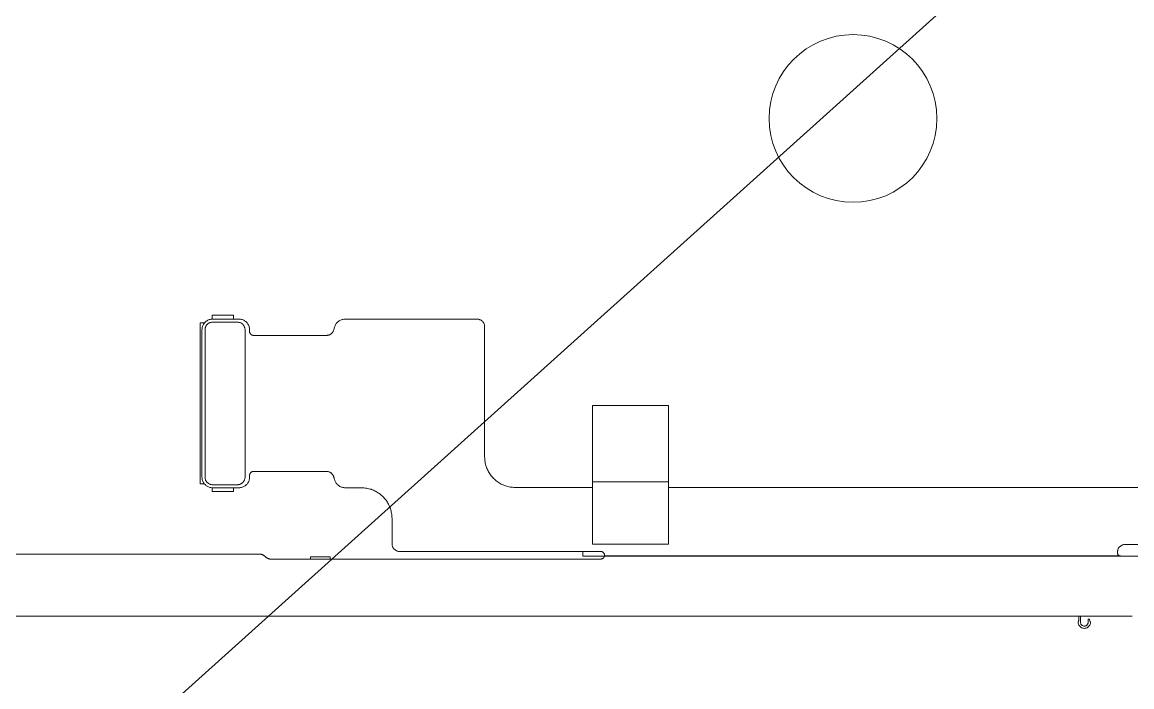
# Model space of a CAD drawing. Header units: millimetres. Extents: x 1863 to 2194, y 977 to 1295.
# Drawn here: x 2083.6 to 2156.4, y 1162.8 to 1206.4 of the extents above; entities that cross this region are included whole.
import ezdxf

# ---------------------------------------------------------------- set-up
doc = ezdxf.new("R2010")
doc.units = ezdxf.units.MM
doc.layers.add('05 Tray 實際版框', color=220, linetype='Continuous', lineweight=25)
doc.layers.add('2', color=7, linetype='Continuous', true_color=0xffffff)
doc.layers.add('BMLJ', color=4, linetype='Continuous')

msp = doc.modelspace()

# ---------------------------------------------------------------- linework, layer by layer
at = {"layer": '05 Tray 實際版框', "color": 2, "lineweight": 0, "ltscale": 0.2}
msp.add_circle((2138.083, 1200.057), 5.5, dxfattribs=at)
at = {"layer": '2', "color": 35, "linetype": 'Continuous', "lineweight": 18}
for p, q in [((2097.459, 1187.142), (2096.059, 1187.142)), ((2096.059, 1187.142), (2096.059, 1186.892)), ((2096.059, 1186.892), (2096.084, 1186.892)), ((2097.459, 1186.892), (2097.459, 1187.142)), ((2095.269, 1176.089), (2095.269, 1186.648)), ((2095.269, 1186.648), (2095.555, 1186.648)), ((2120.986, 1181.217), (2120.986, 1176.218)), ((2125.99, 1181.217), (2120.986, 1181.217)), ((2125.99, 1176.218), (2125.99, 1181.217)), ((2095.536, 1176.089), (2095.269, 1176.089)), ((2125.99, 1176.218), (2120.986, 1176.218)), ((2096.059, 1175.573), (2096.059, 1175.823)), ((2097.459, 1175.573), (2096.059, 1175.573)), ((2097.459, 1175.822), (2097.459, 1175.573)), ((2120.368, 1171.643), (2120.368, 1171.343)), ((2102.505, 1171.291), (2103.792, 1171.291)), ((2102.505, 1171.143), (2102.505, 1171.291)), ((2103.792, 1171.291), (2103.792, 1171.143)), ((2152.893, 1167.392), (2152.893, 1167.393)), ((2152.895, 1167.387), (2152.893, 1167.392)), ((2152.896, 1167.381), (2152.895, 1167.387)), ((2152.897, 1167.376), (2152.896, 1167.381)), ((2152.898, 1167.37), (2152.897, 1167.376)), ((2152.899, 1167.364), (2152.898, 1167.37)), ((2152.9, 1167.358), (2152.899, 1167.364)), ((2152.9, 1167.353), (2152.9, 1167.358)), ((2152.901, 1167.347), (2152.9, 1167.353)), ((2152.901, 1167.341), (2152.901, 1167.347)), ((2152.901, 1167.335), (2152.901, 1167.341)), ((2152.901, 1167.146), (2152.901, 1167.335)), ((2152.995, 1167.393), (2152.995, 1167.392)), ((2152.995, 1167.392), (2152.996, 1167.387)), ((2152.996, 1167.387), (2152.997, 1167.381)), ((2152.997, 1167.381), (2152.998, 1167.376)), ((2152.998, 1167.376), (2152.999, 1167.37)), ((2152.999, 1167.37), (2153, 1167.364)), ((2153, 1167.364), (2153, 1167.358)), ((2153, 1167.358), (2153.001, 1167.353)), ((2153.001, 1167.353), (2153.001, 1167.347)), ((2153.001, 1167.347), (2153.001, 1167.341)), ((2153.001, 1167.341), (2153.001, 1167.335)), ((2153.001, 1167.335), (2153.001, 1166.997)), ((2152.851, 1167.023), (2152.852, 1167.032)), ((2152.851, 1167.014), (2152.851, 1167.023)), ((2152.851, 1166.997), (2152.851, 1167.014)), ((2152.856, 1166.932), (2152.851, 1166.997)), ((2152.852, 1167.032), (2152.854, 1167.04)), ((2152.854, 1167.04), (2152.856, 1167.049)), ((2152.856, 1167.049), (2152.859, 1167.057)), ((2152.872, 1166.87), (2152.856, 1166.932)), ((2152.859, 1167.057), (2152.862, 1167.065)), ((2152.862, 1167.065), (2152.866, 1167.072)), ((2152.866, 1167.072), (2152.876, 1167.09)), ((2152.896, 1166.812), (2152.872, 1166.87)), ((2152.879, 1167.09), (2152.895, 1167.118)), ((2152.895, 1167.118), (2152.901, 1167.146)), ((2152.928, 1166.76), (2152.896, 1166.812)), ((2152.968, 1166.713), (2152.928, 1166.76)), ((2153.015, 1166.673), (2152.968, 1166.713)), ((2153.001, 1166.997), (2153.005, 1166.956)), ((2153.005, 1166.956), (2153.014, 1166.917)), ((2153.014, 1166.917), (2153.029, 1166.882)), ((2153.067, 1166.641), (2153.015, 1166.673)), ((2153.029, 1166.882), (2153.05, 1166.849)), ((2153.05, 1166.849), (2153.075, 1166.82)), ((2153.125, 1166.616), (2153.067, 1166.641)), ((2153.075, 1166.82), (2153.104, 1166.795)), ((2153.104, 1166.795), (2153.136, 1166.775)), ((2153.186, 1166.601), (2153.125, 1166.616)), ((2153.136, 1166.775), (2153.172, 1166.759)), ((2153.172, 1166.759), (2153.211, 1166.75)), ((2153.251, 1166.596), (2153.186, 1166.601)), ((2153.211, 1166.75), (2153.251, 1166.747)), ((2153.251, 1166.747), (2153.28, 1166.748)), ((2153.315, 1166.601), (2153.251, 1166.596)), ((2153.28, 1166.748), (2153.308, 1166.753)), ((2153.308, 1166.753), (2153.336, 1166.761)), ((2153.376, 1166.616), (2153.315, 1166.601)), ((2153.336, 1166.761), (2153.361, 1166.772)), ((2153.361, 1166.772), (2153.386, 1166.786)), ((2153.433, 1166.64), (2153.376, 1166.616)), ((2153.386, 1166.786), (2153.409, 1166.802)), ((2153.409, 1166.802), (2153.429, 1166.821)), ((2153.429, 1166.821), (2153.448, 1166.843)), ((2153.485, 1166.671), (2153.433, 1166.64)), ((2153.448, 1166.843), (2153.464, 1166.866)), ((2153.464, 1166.866), (2153.478, 1166.891)), ((2153.478, 1166.891), (2153.488, 1166.917)), ((2153.531, 1166.711), (2153.485, 1166.671)), ((2153.488, 1166.917), (2153.495, 1166.944)), ((2153.495, 1166.944), (2153.5, 1166.97)), ((2153.5, 1166.97), (2153.502, 1166.997)), ((2153.502, 1166.997), (2153.502, 1167.192)), ((2153.502, 1167.192), (2153.6, 1167.192)), ((2153.571, 1166.756), (2153.531, 1166.711)), ((2153.604, 1166.808), (2153.571, 1166.756)), ((2153.6, 1167.192), (2153.6, 1167.13)), ((2153.6, 1167.13), (2153.606, 1167.095)), ((2153.629, 1166.864), (2153.604, 1166.808)), ((2153.606, 1167.095), (2153.622, 1167.07)), ((2153.622, 1167.07), (2153.627, 1167.063)), ((2153.627, 1167.063), (2153.632, 1167.056)), ((2153.645, 1166.925), (2153.629, 1166.864)), ((2153.632, 1167.056), (2153.637, 1167.048)), ((2153.637, 1167.048), (2153.641, 1167.041)), ((2153.641, 1167.041), (2153.644, 1167.032)), ((2153.644, 1167.032), (2153.646, 1167.024)), ((2153.651, 1166.989), (2153.645, 1166.925)), ((2153.646, 1167.024), (2153.649, 1167.015)), ((2153.649, 1167.015), (2153.65, 1167.007)), ((2153.65, 1167.007), (2153.651, 1166.998)), ((2153.651, 1166.998), (2153.651, 1166.989))]:
    msp.add_line(p, q, dxfattribs=at)
for points, degree in [([(2096.084, 1186.892), (2096.046, 1186.889), (2096.008, 1186.886), (2095.97, 1186.883)], 3), ([(2097.808, 1186.892), (2096.084, 1186.892)], 1), ([(2097.922, 1186.883), (2097.884, 1186.886), (2097.846, 1186.889), (2097.808, 1186.892)], 3), ([(2104.789, 1186.892), (2104.752, 1186.89), (2104.716, 1186.887), (2104.679, 1186.884)], 3), ([(2113.423, 1186.892), (2104.789, 1186.892)], 1), ([(2113.504, 1186.886), (2113.477, 1186.888), (2113.45, 1186.89), (2113.423, 1186.892)], 3), ([(2095.393, 1186.306), (2095.39, 1186.268), (2095.387, 1186.23), (2095.384, 1186.192)], 3), ([(2095.384, 1186.192), (2095.384, 1176.523)], 1), ([(2095.419, 1186.414), (2095.41, 1186.378), (2095.402, 1186.342), (2095.393, 1186.306)], 3), ([(2095.462, 1186.514), (2095.448, 1186.481), (2095.433, 1186.447), (2095.419, 1186.414)], 3), ([(2095.519, 1186.606), (2095.5, 1186.575), (2095.481, 1186.545), (2095.462, 1186.514)], 3), ([(2095.589, 1186.687), (2095.565, 1186.66), (2095.542, 1186.633), (2095.519, 1186.606)], 3), ([(2095.585, 1186.192), (2095.587, 1186.219), (2095.589, 1186.246), (2095.591, 1186.273)], 3), ([(2095.585, 1176.522), (2095.585, 1186.192)], 1), ([(2095.67, 1186.757), (2095.643, 1186.734), (2095.616, 1186.711), (2095.589, 1186.687)], 3), ([(2095.591, 1186.273), (2095.598, 1186.299), (2095.604, 1186.325), (2095.61, 1186.35)], 3), ([(2095.61, 1186.35), (2095.62, 1186.374), (2095.63, 1186.398), (2095.64, 1186.422)], 3), ([(2095.64, 1186.422), (2095.654, 1186.444), (2095.667, 1186.466), (2095.681, 1186.487)], 3), ([(2095.762, 1186.814), (2095.731, 1186.795), (2095.701, 1186.776), (2095.67, 1186.757)], 3), ([(2095.681, 1186.487), (2095.697, 1186.507), (2095.714, 1186.526), (2095.731, 1186.546)], 3), ([(2095.731, 1186.546), (2095.75, 1186.562), (2095.769, 1186.579), (2095.789, 1186.595)], 3), ([(2095.862, 1186.857), (2095.829, 1186.842), (2095.795, 1186.828), (2095.762, 1186.814)], 3), ([(2095.789, 1186.595), (2095.81, 1186.609), (2095.832, 1186.623), (2095.854, 1186.636)], 3), ([(2095.854, 1186.636), (2095.878, 1186.646), (2095.902, 1186.656), (2095.926, 1186.666)], 3), ([(2095.97, 1186.883), (2095.934, 1186.874), (2095.898, 1186.865), (2095.862, 1186.857)], 3), ([(2095.926, 1186.666), (2095.951, 1186.673), (2095.977, 1186.679), (2096.003, 1186.685)], 3), ([(2096.003, 1186.685), (2096.03, 1186.687), (2096.057, 1186.69), (2096.084, 1186.692)], 3), ([(2096.084, 1186.692), (2097.709, 1186.692)], 1), ([(2097.709, 1186.692), (2097.736, 1186.69), (2097.763, 1186.687), (2097.79, 1186.685)], 3), ([(2097.79, 1186.685), (2097.816, 1186.679), (2097.841, 1186.673), (2097.867, 1186.666)], 3), ([(2097.867, 1186.666), (2097.891, 1186.656), (2097.915, 1186.646), (2097.939, 1186.636)], 3), ([(2098.03, 1186.857), (2097.994, 1186.865), (2097.958, 1186.874), (2097.922, 1186.883)], 3), ([(2097.939, 1186.636), (2097.961, 1186.623), (2097.983, 1186.609), (2098.005, 1186.595)], 3), ([(2098.005, 1186.595), (2098.024, 1186.579), (2098.044, 1186.562), (2098.063, 1186.546)], 3), ([(2098.13, 1186.814), (2098.097, 1186.828), (2098.063, 1186.842), (2098.03, 1186.857)], 3), ([(2098.063, 1186.546), (2098.08, 1186.526), (2098.096, 1186.507), (2098.113, 1186.487)], 3), ([(2098.113, 1186.487), (2098.127, 1186.466), (2098.14, 1186.444), (2098.154, 1186.422)], 3), ([(2098.222, 1186.757), (2098.191, 1186.776), (2098.161, 1186.795), (2098.13, 1186.814)], 3), ([(2098.154, 1186.422), (2098.164, 1186.398), (2098.174, 1186.374), (2098.184, 1186.35)], 3), ([(2098.184, 1186.35), (2098.191, 1186.325), (2098.197, 1186.299), (2098.203, 1186.273)], 3), ([(2098.203, 1186.273), (2098.205, 1186.246), (2098.208, 1186.219), (2098.21, 1186.192)], 3), ([(2098.21, 1186.192), (2098.21, 1176.522)], 1), ([(2098.304, 1186.687), (2098.276, 1186.711), (2098.249, 1186.734), (2098.222, 1186.757)], 3), ([(2098.374, 1186.606), (2098.35, 1186.633), (2098.327, 1186.66), (2098.304, 1186.687)], 3), ([(2098.431, 1186.514), (2098.412, 1186.545), (2098.393, 1186.575), (2098.374, 1186.606)], 3), ([(2098.473, 1186.414), (2098.459, 1186.447), (2098.445, 1186.481), (2098.431, 1186.514)], 3), ([(2098.499, 1186.306), (2098.491, 1186.342), (2098.482, 1186.378), (2098.473, 1186.414)], 3), ([(2098.509, 1186.192), (2098.506, 1186.23), (2098.503, 1186.268), (2098.499, 1186.306)], 3), ([(2098.509, 1186.072), (2098.509, 1186.192)], 1), ([(2104.031, 1186.179), (2104.023, 1186.156), (2104.014, 1186.134), (2104.006, 1186.111)], 3), ([(2104.047, 1186.25), (2104.042, 1186.226), (2104.037, 1186.202), (2104.031, 1186.179)], 3), ([(2104.071, 1186.358), (2104.063, 1186.322), (2104.055, 1186.286), (2104.047, 1186.25)], 3), ([(2104.109, 1186.459), (2104.096, 1186.425), (2104.084, 1186.391), (2104.071, 1186.358)], 3), ([(2104.161, 1186.551), (2104.143, 1186.521), (2104.126, 1186.49), (2104.109, 1186.459)], 3), ([(2104.224, 1186.635), (2104.203, 1186.607), (2104.182, 1186.579), (2104.161, 1186.551)], 3), ([(2104.298, 1186.709), (2104.274, 1186.685), (2104.249, 1186.66), (2104.224, 1186.635)], 3), ([(2104.382, 1186.772), (2104.354, 1186.751), (2104.326, 1186.73), (2104.298, 1186.709)], 3), ([(2104.475, 1186.823), (2104.444, 1186.806), (2104.413, 1186.789), (2104.382, 1186.772)], 3), ([(2104.574, 1186.861), (2104.541, 1186.848), (2104.508, 1186.836), (2104.475, 1186.823)], 3), ([(2104.679, 1186.884), (2104.644, 1186.876), (2104.609, 1186.869), (2104.574, 1186.861)], 3), ([(2113.581, 1186.867), (2113.555, 1186.873), (2113.529, 1186.879), (2113.504, 1186.886)], 3), ([(2113.653, 1186.836), (2113.629, 1186.847), (2113.605, 1186.857), (2113.581, 1186.867)], 3), ([(2113.718, 1186.796), (2113.696, 1186.809), (2113.674, 1186.823), (2113.653, 1186.836)], 3), ([(2113.776, 1186.746), (2113.757, 1186.762), (2113.738, 1186.779), (2113.718, 1186.796)], 3), ([(2113.826, 1186.688), (2113.81, 1186.707), (2113.793, 1186.726), (2113.776, 1186.746)], 3), ([(2113.867, 1186.622), (2113.854, 1186.644), (2113.84, 1186.666), (2113.826, 1186.688)], 3), ([(2113.897, 1186.55), (2113.887, 1186.574), (2113.877, 1186.598), (2113.867, 1186.622)], 3), ([(2113.916, 1186.473), (2113.91, 1186.499), (2113.904, 1186.525), (2113.897, 1186.55)], 3), ([(2113.923, 1186.392), (2113.921, 1186.419), (2113.919, 1186.446), (2113.916, 1186.473)], 3), ([(2113.923, 1177.843), (2113.923, 1186.392)], 1), ([(2098.512, 1186.032), (2098.511, 1186.045), (2098.51, 1186.059), (2098.509, 1186.072)], 3), ([(2098.521, 1185.993), (2098.518, 1186.006), (2098.515, 1186.019), (2098.512, 1186.032)], 3), ([(2098.537, 1185.957), (2098.532, 1185.969), (2098.526, 1185.981), (2098.521, 1185.993)], 3), ([(2098.557, 1185.925), (2098.55, 1185.936), (2098.543, 1185.946), (2098.537, 1185.957)], 3), ([(2098.582, 1185.896), (2098.574, 1185.905), (2098.565, 1185.915), (2098.557, 1185.925)], 3), ([(2098.611, 1185.871), (2098.601, 1185.879), (2098.592, 1185.887), (2098.582, 1185.896)], 3), ([(2098.644, 1185.85), (2098.633, 1185.857), (2098.622, 1185.864), (2098.611, 1185.871)], 3), ([(2098.68, 1185.835), (2098.668, 1185.84), (2098.656, 1185.845), (2098.644, 1185.85)], 3), ([(2098.718, 1185.826), (2098.705, 1185.829), (2098.692, 1185.832), (2098.68, 1185.835)], 3), ([(2098.759, 1185.822), (2098.745, 1185.823), (2098.732, 1185.825), (2098.718, 1185.826)], 3), ([(2103.552, 1185.822), (2098.759, 1185.822)], 1), ([(2103.625, 1185.828), (2103.601, 1185.826), (2103.577, 1185.824), (2103.552, 1185.822)], 3), ([(2103.695, 1185.843), (2103.672, 1185.838), (2103.649, 1185.833), (2103.625, 1185.828)], 3), ([(2103.762, 1185.868), (2103.74, 1185.86), (2103.718, 1185.852), (2103.695, 1185.843)], 3), ([(2103.823, 1185.902), (2103.803, 1185.891), (2103.782, 1185.88), (2103.762, 1185.868)], 3), ([(2103.879, 1185.944), (2103.86, 1185.93), (2103.842, 1185.916), (2103.823, 1185.902)], 3), ([(2103.929, 1185.994), (2103.912, 1185.977), (2103.896, 1185.961), (2103.879, 1185.944)], 3), ([(2103.971, 1186.049), (2103.957, 1186.031), (2103.943, 1186.012), (2103.929, 1185.994)], 3), ([(2104.006, 1186.111), (2103.994, 1186.091), (2103.983, 1186.07), (2103.971, 1186.049)], 3), ([(2113.949, 1177.518), (2113.94, 1177.627), (2113.932, 1177.735), (2113.923, 1177.843)], 3), ([(2114.025, 1177.211), (2114, 1177.313), (2113.974, 1177.416), (2113.949, 1177.518)], 3), ([(2098.512, 1176.683), (2098.515, 1176.696), (2098.518, 1176.709), (2098.521, 1176.722)], 3), ([(2098.521, 1176.722), (2098.526, 1176.733), (2098.532, 1176.745), (2098.537, 1176.757)], 3), ([(2098.537, 1176.757), (2098.543, 1176.768), (2098.55, 1176.779), (2098.557, 1176.79)], 3), ([(2098.557, 1176.79), (2098.565, 1176.8), (2098.574, 1176.81), (2098.582, 1176.819)], 3), ([(2098.582, 1176.819), (2098.592, 1176.828), (2098.601, 1176.836), (2098.611, 1176.844)], 3), ([(2098.611, 1176.844), (2098.622, 1176.851), (2098.633, 1176.858), (2098.644, 1176.865)], 3), ([(2098.644, 1176.865), (2098.656, 1176.87), (2098.668, 1176.875), (2098.68, 1176.88)], 3), ([(2098.68, 1176.88), (2098.692, 1176.883), (2098.705, 1176.886), (2098.718, 1176.889)], 3), ([(2098.718, 1176.889), (2098.732, 1176.89), (2098.745, 1176.891), (2098.759, 1176.893)], 3), ([(2098.759, 1176.893), (2103.552, 1176.893)], 1), ([(2103.552, 1176.893), (2103.577, 1176.891), (2103.601, 1176.889), (2103.625, 1176.887)], 3), ([(2103.625, 1176.887), (2103.649, 1176.882), (2103.672, 1176.877), (2103.695, 1176.872)], 3), ([(2103.695, 1176.872), (2103.718, 1176.863), (2103.74, 1176.855), (2103.762, 1176.846)], 3), ([(2103.762, 1176.846), (2103.782, 1176.835), (2103.803, 1176.824), (2103.823, 1176.813)], 3), ([(2103.823, 1176.813), (2103.842, 1176.799), (2103.86, 1176.785), (2103.879, 1176.771)], 3), ([(2103.879, 1176.771), (2103.896, 1176.754), (2103.912, 1176.738), (2103.929, 1176.721)], 3), ([(2103.929, 1176.721), (2103.943, 1176.703), (2103.957, 1176.684), (2103.971, 1176.665)], 3), ([(2114.146, 1176.924), (2114.106, 1177.019), (2114.065, 1177.115), (2114.025, 1177.211)], 3), ([(2114.309, 1176.662), (2114.254, 1176.749), (2114.2, 1176.836), (2114.146, 1176.924)], 3), ([(2095.384, 1176.523), (2095.387, 1176.485), (2095.39, 1176.447), (2095.393, 1176.409)], 3), ([(2095.393, 1176.409), (2095.402, 1176.373), (2095.41, 1176.337), (2095.419, 1176.301)], 3), ([(2095.419, 1176.301), (2095.433, 1176.268), (2095.448, 1176.234), (2095.462, 1176.201)], 3), ([(2095.462, 1176.201), (2095.481, 1176.17), (2095.5, 1176.14), (2095.519, 1176.109)], 3), ([(2095.519, 1176.109), (2095.542, 1176.082), (2095.565, 1176.055), (2095.589, 1176.027)], 3), ([(2095.591, 1176.441), (2095.589, 1176.468), (2095.587, 1176.495), (2095.585, 1176.522)], 3), ([(2095.589, 1176.027), (2095.616, 1176.004), (2095.643, 1175.981), (2095.67, 1175.957)], 3), ([(2095.61, 1176.364), (2095.604, 1176.39), (2095.598, 1176.416), (2095.591, 1176.441)], 3), ([(2095.64, 1176.293), (2095.63, 1176.316), (2095.62, 1176.34), (2095.61, 1176.364)], 3), ([(2095.681, 1176.227), (2095.667, 1176.249), (2095.654, 1176.271), (2095.64, 1176.293)], 3), ([(2095.731, 1176.169), (2095.714, 1176.188), (2095.697, 1176.208), (2095.681, 1176.227)], 3), ([(2095.789, 1176.119), (2095.769, 1176.135), (2095.75, 1176.152), (2095.731, 1176.169)], 3), ([(2095.854, 1176.078), (2095.832, 1176.092), (2095.81, 1176.105), (2095.789, 1176.119)], 3), ([(2095.926, 1176.048), (2095.902, 1176.058), (2095.878, 1176.068), (2095.854, 1176.078)], 3), ([(2096.003, 1176.029), (2095.977, 1176.035), (2095.951, 1176.041), (2095.926, 1176.048)], 3), ([(2096.084, 1176.022), (2096.057, 1176.024), (2096.03, 1176.027), (2096.003, 1176.029)], 3), ([(2097.709, 1176.022), (2096.084, 1176.022)], 1), ([(2097.79, 1176.029), (2097.763, 1176.027), (2097.736, 1176.024), (2097.709, 1176.022)], 3), ([(2097.867, 1176.048), (2097.841, 1176.041), (2097.816, 1176.035), (2097.79, 1176.029)], 3), ([(2097.939, 1176.078), (2097.915, 1176.068), (2097.891, 1176.058), (2097.867, 1176.048)], 3), ([(2098.005, 1176.119), (2097.983, 1176.105), (2097.961, 1176.092), (2097.939, 1176.078)], 3), ([(2098.063, 1176.169), (2098.044, 1176.152), (2098.024, 1176.135), (2098.005, 1176.119)], 3), ([(2098.113, 1176.227), (2098.096, 1176.208), (2098.08, 1176.188), (2098.063, 1176.169)], 3), ([(2098.154, 1176.293), (2098.14, 1176.271), (2098.127, 1176.249), (2098.113, 1176.227)], 3), ([(2098.184, 1176.364), (2098.174, 1176.34), (2098.164, 1176.316), (2098.154, 1176.293)], 3), ([(2098.203, 1176.441), (2098.197, 1176.416), (2098.191, 1176.39), (2098.184, 1176.364)], 3), ([(2098.21, 1176.522), (2098.208, 1176.495), (2098.205, 1176.468), (2098.203, 1176.441)], 3), ([(2098.222, 1175.957), (2098.249, 1175.981), (2098.276, 1176.004), (2098.304, 1176.027)], 3), ([(2098.304, 1176.027), (2098.327, 1176.055), (2098.35, 1176.082), (2098.374, 1176.109)], 3), ([(2098.374, 1176.109), (2098.393, 1176.14), (2098.412, 1176.17), (2098.431, 1176.201)], 3), ([(2098.431, 1176.201), (2098.445, 1176.234), (2098.459, 1176.268), (2098.473, 1176.301)], 3), ([(2098.473, 1176.301), (2098.482, 1176.337), (2098.491, 1176.373), (2098.499, 1176.409)], 3), ([(2098.499, 1176.409), (2098.503, 1176.447), (2098.506, 1176.485), (2098.509, 1176.523)], 3), ([(2098.509, 1176.643), (2098.51, 1176.656), (2098.511, 1176.67), (2098.512, 1176.683)], 3), ([(2098.509, 1176.523), (2098.509, 1176.643)], 1), ([(2103.971, 1176.665), (2103.983, 1176.645), (2103.994, 1176.624), (2104.006, 1176.603)], 3), ([(2104.006, 1176.603), (2104.014, 1176.581), (2104.023, 1176.558), (2104.031, 1176.536)], 3), ([(2104.031, 1176.536), (2104.037, 1176.512), (2104.042, 1176.488), (2104.047, 1176.464)], 3), ([(2104.047, 1176.464), (2104.055, 1176.428), (2104.063, 1176.393), (2104.071, 1176.357)], 3), ([(2104.071, 1176.357), (2104.084, 1176.323), (2104.096, 1176.29), (2104.109, 1176.256)], 3), ([(2104.109, 1176.256), (2104.126, 1176.225), (2104.143, 1176.194), (2104.161, 1176.163)], 3), ([(2104.161, 1176.163), (2104.182, 1176.135), (2104.203, 1176.107), (2104.224, 1176.079)], 3), ([(2104.224, 1176.079), (2104.249, 1176.054), (2104.274, 1176.03), (2104.298, 1176.005)], 3), ([(2104.298, 1176.005), (2104.326, 1175.984), (2104.354, 1175.963), (2104.382, 1175.942)], 3), ([(2114.508, 1176.429), (2114.442, 1176.506), (2114.375, 1176.584), (2114.309, 1176.662)], 3), ([(2114.741, 1176.229), (2114.664, 1176.295), (2114.586, 1176.362), (2114.508, 1176.429)], 3), ([(2115.004, 1176.066), (2114.916, 1176.12), (2114.829, 1176.175), (2114.741, 1176.229)], 3), ([(2115.29, 1175.945), (2115.195, 1175.985), (2115.099, 1176.026), (2115.004, 1176.066)], 3), ([(2120.986, 1176.218), (2120.986, 1172.123)], 1), ([(2125.99, 1172.123), (2125.99, 1176.218)], 1), ([(2095.67, 1175.957), (2095.701, 1175.938), (2095.731, 1175.92), (2095.762, 1175.901)], 3), ([(2095.762, 1175.901), (2095.795, 1175.886), (2095.829, 1175.872), (2095.862, 1175.858)], 3), ([(2095.862, 1175.858), (2095.898, 1175.849), (2095.934, 1175.84), (2095.97, 1175.831)], 3), ([(2095.97, 1175.831), (2096.008, 1175.828), (2096.046, 1175.825), (2096.084, 1175.822)], 3), ([(2096.059, 1175.823), (2096.08, 1175.823)], 1), ([(2096.084, 1175.822), (2097.808, 1175.822)], 1), ([(2097.808, 1175.822), (2097.846, 1175.825), (2097.884, 1175.828), (2097.922, 1175.831)], 3), ([(2097.922, 1175.831), (2097.958, 1175.84), (2097.994, 1175.849), (2098.03, 1175.858)], 3), ([(2098.03, 1175.858), (2098.063, 1175.872), (2098.097, 1175.886), (2098.13, 1175.901)], 3), ([(2098.13, 1175.901), (2098.161, 1175.92), (2098.191, 1175.938), (2098.222, 1175.957)], 3), ([(2104.382, 1175.942), (2104.413, 1175.925), (2104.444, 1175.908), (2104.475, 1175.891)], 3), ([(2104.475, 1175.891), (2104.508, 1175.879), (2104.541, 1175.866), (2104.574, 1175.854)], 3), ([(2104.574, 1175.854), (2104.609, 1175.846), (2104.644, 1175.838), (2104.679, 1175.83)], 3), ([(2104.679, 1175.83), (2104.716, 1175.828), (2104.752, 1175.825), (2104.789, 1175.822)], 3), ([(2104.789, 1175.822), (2105.847, 1175.822)], 1), ([(2105.847, 1175.822), (2105.955, 1175.814), (2106.064, 1175.805), (2106.172, 1175.796)], 3), ([(2106.172, 1175.796), (2106.274, 1175.771), (2106.377, 1175.746), (2106.479, 1175.72)], 3), ([(2106.479, 1175.72), (2106.575, 1175.68), (2106.671, 1175.64), (2106.766, 1175.599)], 3), ([(2106.766, 1175.599), (2106.854, 1175.545), (2106.941, 1175.491), (2107.028, 1175.436)], 3), ([(2107.028, 1175.436), (2107.106, 1175.37), (2107.184, 1175.303), (2107.261, 1175.237)], 3), ([(2115.598, 1175.869), (2115.496, 1175.894), (2115.393, 1175.92), (2115.29, 1175.945)], 3), ([(2115.923, 1175.843), (2115.815, 1175.852), (2115.706, 1175.86), (2115.598, 1175.869)], 3), ([(2120.986, 1175.843), (2115.923, 1175.843)], 1), ([(2157.913, 1175.843), (2125.99, 1175.843)], 1), ([(2107.261, 1175.237), (2107.328, 1175.159), (2107.394, 1175.081), (2107.461, 1175.003)], 3), ([(2107.461, 1175.003), (2107.515, 1174.916), (2107.569, 1174.829), (2107.624, 1174.741)], 3), ([(2107.624, 1174.741), (2107.664, 1174.646), (2107.705, 1174.55), (2107.745, 1174.455)], 3), ([(2107.745, 1174.455), (2107.77, 1174.352), (2107.795, 1174.249), (2107.821, 1174.147)], 3), ([(2107.821, 1174.147), (2107.829, 1174.039), (2107.838, 1173.931), (2107.847, 1173.822)], 3), ([(2107.847, 1173.822), (2107.847, 1172.143)], 1), ([(2107.847, 1172.143), (2107.849, 1172.116), (2107.851, 1172.089), (2107.853, 1172.062)], 3), ([(2107.853, 1172.062), (2107.86, 1172.037), (2107.866, 1172.011), (2107.872, 1171.985)], 3), ([(2107.872, 1171.985), (2107.883, 1171.961), (2107.893, 1171.937), (2107.903, 1171.913)], 3), ([(2107.903, 1171.913), (2107.916, 1171.892), (2107.93, 1171.87), (2107.943, 1171.848)], 3), ([(2107.943, 1171.848), (2107.96, 1171.829), (2107.977, 1171.809), (2107.993, 1171.79)], 3), ([(2107.993, 1171.79), (2108.013, 1171.773), (2108.032, 1171.756), (2108.052, 1171.74)], 3), ([(2108.052, 1171.74), (2108.074, 1171.726), (2108.095, 1171.713), (2108.117, 1171.699)], 3), ([(2108.117, 1171.699), (2108.141, 1171.689), (2108.165, 1171.679), (2108.189, 1171.669)], 3), ([(2108.189, 1171.669), (2108.215, 1171.662), (2108.24, 1171.656), (2108.266, 1171.65)], 3), ([(2108.266, 1171.65), (2108.293, 1171.648), (2108.32, 1171.645), (2108.347, 1171.643)], 3), ([(2108.347, 1171.643), (2121.536, 1171.643)], 1), ([(2120.986, 1172.123), (2125.99, 1172.123)], 1), ([(2121.536, 1171.643), (2121.55, 1171.642), (2121.563, 1171.641), (2121.577, 1171.64)], 3), ([(2121.577, 1171.64), (2121.59, 1171.637), (2121.603, 1171.634), (2121.615, 1171.63)], 3), ([(2121.615, 1171.63), (2121.627, 1171.625), (2121.639, 1171.62), (2121.651, 1171.615)], 3), ([(2121.651, 1171.615), (2121.662, 1171.609), (2121.673, 1171.602), (2121.684, 1171.595)], 3), ([(2155.422, 1171.597), (2155.424, 1171.624), (2155.426, 1171.651), (2155.428, 1171.678)], 3), ([(2155.428, 1171.678), (2155.435, 1171.704), (2155.441, 1171.73), (2155.447, 1171.755)], 3), ([(2155.447, 1171.755), (2155.457, 1171.779), (2155.467, 1171.803), (2155.478, 1171.827)], 3), ([(2155.478, 1171.827), (2155.491, 1171.849), (2155.505, 1171.871), (2155.518, 1171.893)], 3), ([(2155.518, 1171.893), (2155.535, 1171.912), (2155.551, 1171.931), (2155.568, 1171.951)], 3), ([(2155.568, 1171.951), (2155.588, 1171.967), (2155.607, 1171.984), (2155.626, 1172.001)], 3), ([(2155.626, 1172.001), (2155.648, 1172.014), (2155.67, 1172.028), (2155.692, 1172.041)], 3), ([(2155.692, 1172.041), (2155.716, 1172.051), (2155.74, 1172.062), (2155.763, 1172.072)], 3), ([(2155.763, 1172.072), (2155.789, 1172.078), (2155.815, 1172.084), (2155.84, 1172.091)], 3), ([(2155.84, 1172.091), (2155.867, 1172.093), (2155.894, 1172.095), (2155.921, 1172.097)], 3), ([(2155.921, 1172.097), (2158.24, 1172.097)], 1), ([(2099.161, 1171.467), (2076.172, 1171.467)], 1), ([(2099.203, 1171.465), (2099.189, 1171.466), (2099.175, 1171.466), (2099.161, 1171.467)], 3), ([(2099.244, 1171.46), (2099.231, 1171.462), (2099.217, 1171.463), (2099.203, 1171.465)], 3), ([(2099.285, 1171.451), (2099.271, 1171.454), (2099.258, 1171.457), (2099.244, 1171.46)], 3), ([(2099.324, 1171.44), (2099.311, 1171.444), (2099.298, 1171.448), (2099.285, 1171.451)], 3), ([(2099.363, 1171.425), (2099.35, 1171.43), (2099.337, 1171.435), (2099.324, 1171.44)], 3), ([(2099.4, 1171.407), (2099.387, 1171.413), (2099.375, 1171.419), (2099.363, 1171.425)], 3), ([(2099.435, 1171.386), (2099.423, 1171.393), (2099.411, 1171.4), (2099.4, 1171.407)], 3), ([(2099.469, 1171.362), (2099.457, 1171.37), (2099.446, 1171.378), (2099.435, 1171.386)], 3), ([(2099.5, 1171.335), (2099.49, 1171.344), (2099.479, 1171.353), (2099.469, 1171.362)], 3), ([(2099.53, 1171.305), (2099.52, 1171.315), (2099.51, 1171.325), (2099.5, 1171.335)], 3), ([(2099.559, 1171.276), (2099.549, 1171.285), (2099.54, 1171.295), (2099.53, 1171.305)], 3), ([(2099.591, 1171.249), (2099.581, 1171.258), (2099.57, 1171.267), (2099.559, 1171.276)], 3), ([(2099.625, 1171.225), (2099.614, 1171.233), (2099.602, 1171.241), (2099.591, 1171.249)], 3), ([(2099.66, 1171.204), (2099.648, 1171.211), (2099.637, 1171.218), (2099.625, 1171.225)], 3), ([(2099.697, 1171.186), (2099.685, 1171.192), (2099.672, 1171.198), (2099.66, 1171.204)], 3), ([(2099.735, 1171.171), (2099.723, 1171.176), (2099.71, 1171.181), (2099.697, 1171.186)], 3), ([(2099.775, 1171.159), (2099.762, 1171.163), (2099.748, 1171.167), (2099.735, 1171.171)], 3), ([(2099.815, 1171.15), (2099.802, 1171.153), (2099.788, 1171.156), (2099.775, 1171.159)], 3), ([(2099.856, 1171.145), (2099.842, 1171.147), (2099.829, 1171.149), (2099.815, 1171.15)], 3), ([(2099.898, 1171.143), (2099.884, 1171.144), (2099.87, 1171.145), (2099.856, 1171.145)], 3), ([(2121.536, 1171.143), (2099.898, 1171.143)], 1), ([(2120.368, 1171.343), (2121.782, 1171.343)], 1), ([(2121.572, 1171.146), (2121.56, 1171.145), (2121.548, 1171.144), (2121.536, 1171.143)], 3), ([(2121.605, 1171.153), (2121.594, 1171.151), (2121.583, 1171.148), (2121.572, 1171.146)], 3), ([(2121.637, 1171.165), (2121.627, 1171.161), (2121.616, 1171.157), (2121.605, 1171.153)], 3), ([(2121.667, 1171.18), (2121.657, 1171.175), (2121.647, 1171.17), (2121.637, 1171.165)], 3), ([(2121.695, 1171.2), (2121.686, 1171.193), (2121.677, 1171.187), (2121.667, 1171.18)], 3), ([(2121.684, 1171.595), (2121.694, 1171.587), (2121.704, 1171.578), (2121.713, 1171.57)], 3), ([(2121.719, 1171.223), (2121.711, 1171.215), (2121.703, 1171.207), (2121.695, 1171.2)], 3), ([(2121.713, 1171.57), (2121.722, 1171.56), (2121.73, 1171.551), (2121.738, 1171.541)], 3), ([(2121.741, 1171.249), (2121.734, 1171.24), (2121.727, 1171.231), (2121.719, 1171.223)], 3), ([(2121.738, 1171.541), (2121.745, 1171.53), (2121.752, 1171.519), (2121.759, 1171.508)], 3), ([(2121.759, 1171.278), (2121.753, 1171.268), (2121.747, 1171.258), (2121.741, 1171.249)], 3), ([(2121.759, 1171.508), (2121.764, 1171.496), (2121.769, 1171.484), (2121.774, 1171.472)], 3), ([(2121.772, 1171.309), (2121.768, 1171.299), (2121.763, 1171.288), (2121.759, 1171.278)], 3), ([(2121.782, 1171.343), (2121.779, 1171.332), (2121.775, 1171.321), (2121.772, 1171.309)], 3), ([(2121.774, 1171.472), (2121.777, 1171.46), (2121.78, 1171.447), (2121.784, 1171.434)], 3), ([(2158.072, 1171.343), (2121.782, 1171.343)], 1), ([(2121.784, 1171.434), (2121.785, 1171.42), (2121.786, 1171.407), (2121.787, 1171.393)], 3), ([(2121.787, 1171.393), (2121.787, 1171.347)], 1), ([(2121.787, 1171.347), (2155.622, 1171.347)], 1), ([(2121.787, 1171.343), (2121.787, 1171.347)], 1), ([(2155.422, 1171.547), (2155.422, 1171.597)], 1), ([(2155.424, 1171.515), (2155.424, 1171.526), (2155.423, 1171.536), (2155.422, 1171.547)], 3), ([(2155.432, 1171.484), (2155.429, 1171.494), (2155.427, 1171.505), (2155.424, 1171.515)], 3), ([(2155.444, 1171.455), (2155.44, 1171.465), (2155.436, 1171.474), (2155.432, 1171.484)], 3), ([(2155.46, 1171.429), (2155.455, 1171.438), (2155.45, 1171.447), (2155.444, 1171.455)], 3), ([(2155.48, 1171.406), (2155.474, 1171.414), (2155.467, 1171.421), (2155.46, 1171.429)], 3), ([(2155.504, 1171.386), (2155.496, 1171.393), (2155.488, 1171.399), (2155.48, 1171.406)], 3), ([(2155.53, 1171.37), (2155.521, 1171.375), (2155.512, 1171.38), (2155.504, 1171.386)], 3), ([(2155.559, 1171.358), (2155.549, 1171.362), (2155.539, 1171.366), (2155.53, 1171.37)], 3), ([(2155.589, 1171.35), (2155.579, 1171.352), (2155.569, 1171.355), (2155.559, 1171.358)], 3), ([(2155.622, 1171.347), (2155.611, 1171.348), (2155.6, 1171.349), (2155.589, 1171.35)], 3), ([(2081.535, 1167.393), (2156.315, 1167.393)], 1), ([(2156.315, 1167.393), (2156.34, 1167.393), (2156.366, 1167.394), (2156.391, 1167.395)], 3)]:
    msp.add_open_spline(points, degree=degree, dxfattribs=at)
at = {"layer": 'BMLJ'}
msp.add_line((1893.966, 982.203), (2193.966, 1252.203), dxfattribs=at)

doc.saveas('drawing.dxf')
